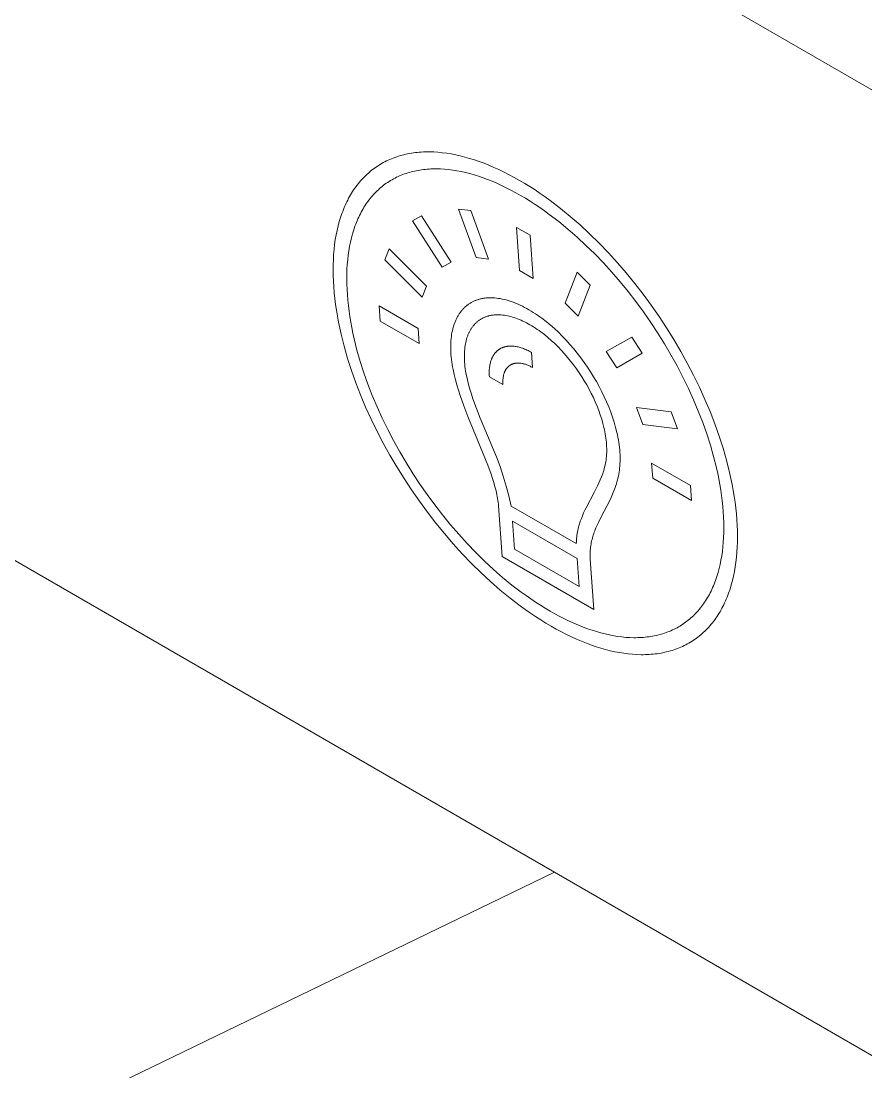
# Model space of a CAD drawing. Header units: inches. Extents: x -9 to 197, y 0 to 134.
# Drawn here: x 137.213 to 139.25, y 74.749 to 77.283 of the extents above; entities that cross this region are included whole.
import ezdxf

# ---------------------------------------------------------------- set-up
doc = ezdxf.new("R2010")
doc.units = ezdxf.units.IN
doc.layers.add('ZANO_R', color=7, linetype='Continuous', lineweight=0)

msp = doc.modelspace()

# ---------------------------------------------------------------- linework, layer by layer
at = {"layer": 'ZANO_R'}
for p, q in [((134.73189, 79.73347), (179.83713, 53.69195)), ((138.17295, 76.96667), (138.16816, 76.96623)), ((138.17778, 76.96701), (138.17295, 76.96667)), ((138.18266, 76.96727), (138.17778, 76.96701)), ((138.18758, 76.96744), (138.18266, 76.96727)), ((138.19255, 76.96752), (138.18758, 76.96744)), ((138.19755, 76.96751), (138.19255, 76.96752)), ((138.20769, 76.96723), (138.19755, 76.96751)), ((138.21799, 76.96658), (138.20769, 76.96723)), ((138.08598, 76.94164), (138.08216, 76.9395)), ((138.08986, 76.94369), (138.08598, 76.94164)), ((138.0938, 76.94566), (138.08986, 76.94369)), ((138.09778, 76.94755), (138.0938, 76.94566)), ((138.10181, 76.94936), (138.09778, 76.94755)), ((138.1059, 76.95108), (138.10181, 76.94936)), ((138.11003, 76.95272), (138.1059, 76.95108)), ((138.11422, 76.95427), (138.11003, 76.95272)), ((138.11845, 76.95574), (138.11422, 76.95427)), ((138.12273, 76.95712), (138.11845, 76.95574)), ((138.12707, 76.95842), (138.12273, 76.95712)), ((138.13144, 76.95963), (138.12707, 76.95842)), ((138.13587, 76.96076), (138.13144, 76.95963)), ((138.14035, 76.9618), (138.13587, 76.96076)), ((138.14487, 76.96276), (138.14035, 76.9618)), ((138.14943, 76.96363), (138.14487, 76.96276)), ((138.15405, 76.96441), (138.14943, 76.96363)), ((138.15871, 76.9651), (138.15405, 76.96441)), ((138.16341, 76.96571), (138.15871, 76.9651)), ((138.16816, 76.96623), (138.16341, 76.96571)), ((138.22844, 76.96558), (138.21799, 76.96658)), ((138.23905, 76.96421), (138.22844, 76.96558)), ((138.24981, 76.96248), (138.23905, 76.96421)), ((138.26072, 76.96038), (138.24981, 76.96248)), ((138.27178, 76.95791), (138.26072, 76.96038)), ((138.28297, 76.95507), (138.27178, 76.95791)), ((138.2943, 76.95186), (138.28297, 76.95507)), ((138.30577, 76.94827), (138.2943, 76.95186)), ((138.31736, 76.94431), (138.30577, 76.94827)), ((138.32908, 76.93997), (138.31736, 76.94431)), ((138.05015, 76.91657), (138.04687, 76.91362)), ((138.05348, 76.91944), (138.05015, 76.91657)), ((138.05688, 76.92223), (138.05348, 76.91944)), ((138.06032, 76.92494), (138.05688, 76.92223)), ((138.06383, 76.92757), (138.06032, 76.92494)), ((138.06738, 76.93012), (138.06383, 76.92757)), ((138.071, 76.93259), (138.06738, 76.93012)), ((138.07466, 76.93497), (138.071, 76.93259)), ((138.07838, 76.93728), (138.07466, 76.93497)), ((138.08216, 76.9395), (138.07838, 76.93728)), ((138.14101, 76.91561), (138.14501, 76.9169)), ((138.14501, 76.9169), (138.14904, 76.91811)), ((138.14904, 76.91811), (138.15313, 76.91924)), ((138.15313, 76.91924), (138.15726, 76.92029)), ((138.15726, 76.92029), (138.16143, 76.92127)), ((138.16143, 76.92127), (138.16564, 76.92216)), ((138.16564, 76.92216), (138.1699, 76.92297)), ((138.1699, 76.92297), (138.1742, 76.9237)), ((138.1742, 76.9237), (138.17855, 76.92435)), ((138.17855, 76.92435), (138.18293, 76.92491)), ((138.18293, 76.92491), (138.18736, 76.9254)), ((138.18736, 76.9254), (138.19183, 76.9258)), ((138.19183, 76.9258), (138.19634, 76.92613)), ((138.19634, 76.92613), (138.20089, 76.92637)), ((138.20089, 76.92637), (138.20548, 76.92652)), ((138.20548, 76.92652), (138.2101, 76.9266)), ((138.2101, 76.9266), (138.21477, 76.92659)), ((138.21477, 76.92659), (138.22422, 76.92633)), ((138.22422, 76.92633), (138.23382, 76.92572)), ((138.23382, 76.92572), (138.24357, 76.92479)), ((138.24357, 76.92479), (138.25347, 76.92351)), ((138.25347, 76.92351), (138.2635, 76.9219)), ((138.2635, 76.9219), (138.27367, 76.91994)), ((138.27367, 76.91994), (138.28398, 76.91764)), ((138.28398, 76.91764), (138.29442, 76.91499)), ((138.34093, 76.93524), (138.32908, 76.93997)), ((138.35289, 76.93013), (138.34093, 76.93524)), ((138.36497, 76.92464), (138.35289, 76.93013)), ((138.37717, 76.91876), (138.36497, 76.92464)), ((138.38947, 76.91249), (138.37717, 76.91876)), ((138.02556, 76.89072), (138.02275, 76.88714)), ((138.02842, 76.89423), (138.02556, 76.89072)), ((138.03135, 76.89766), (138.02842, 76.89423)), ((138.03434, 76.90101), (138.03135, 76.89766)), ((138.03738, 76.90428), (138.03434, 76.90101)), ((138.04049, 76.90747), (138.03738, 76.90428)), ((138.04365, 76.91058), (138.04049, 76.90747)), ((138.04687, 76.91362), (138.04365, 76.91058)), ((138.09008, 76.88935), (138.0934, 76.89172)), ((138.0934, 76.89172), (138.09676, 76.89402)), ((138.09676, 76.89402), (138.10018, 76.89625)), ((138.10018, 76.89625), (138.10365, 76.89839)), ((138.10365, 76.89839), (138.10717, 76.90047)), ((138.10717, 76.90047), (138.11074, 76.90246)), ((138.11074, 76.90246), (138.11436, 76.90438)), ((138.11436, 76.90438), (138.11802, 76.90621)), ((138.11802, 76.90621), (138.12174, 76.90798)), ((138.12174, 76.90798), (138.1255, 76.90966)), ((138.1255, 76.90966), (138.12931, 76.91127)), ((138.12931, 76.91127), (138.13316, 76.91279)), ((138.13316, 76.91279), (138.13706, 76.91424)), ((138.13706, 76.91424), (138.14101, 76.91561)), ((138.29442, 76.91499), (138.30499, 76.912)), ((138.30499, 76.912), (138.31568, 76.90865)), ((138.31568, 76.90865), (138.32649, 76.90496)), ((138.32649, 76.90496), (138.33742, 76.90091)), ((138.33742, 76.90091), (138.34846, 76.8965)), ((138.34846, 76.8965), (138.35962, 76.89174)), ((138.35962, 76.89174), (138.37089, 76.88662)), ((138.40188, 76.90583), (138.38947, 76.91249)), ((138.41439, 76.89878), (138.40188, 76.90583)), ((138.42692, 76.89138), (138.41439, 76.89878)), ((138.4394, 76.88367), (138.42692, 76.89138)), ((138.00964, 76.86804), (138.0072, 76.86399)), ((138.01214, 76.87202), (138.00964, 76.86804)), ((138.0147, 76.87591), (138.01214, 76.87202)), ((138.01732, 76.87973), (138.0147, 76.87591)), ((138.02, 76.88347), (138.01732, 76.87973)), ((138.02275, 76.88714), (138.02, 76.88347)), ((138.06258, 76.86457), (138.06542, 76.86762)), ((138.06542, 76.86762), (138.06832, 76.8706)), ((138.06832, 76.8706), (138.07127, 76.8735)), ((138.07127, 76.8735), (138.07427, 76.87633)), ((138.07427, 76.87633), (138.07733, 76.87908)), ((138.07733, 76.87908), (138.08044, 76.88176)), ((138.08044, 76.88176), (138.0836, 76.88436)), ((138.0836, 76.88436), (138.08681, 76.88689)), ((138.08681, 76.88689), (138.09008, 76.88935)), ((138.37089, 76.88662), (138.38225, 76.88114)), ((138.38225, 76.88114), (138.39373, 76.87529)), ((138.39373, 76.87529), (138.40529, 76.86908)), ((138.40529, 76.86908), (138.41696, 76.8625)), ((138.45183, 76.87566), (138.4394, 76.88367)), ((138.46419, 76.86736), (138.45183, 76.87566)), ((138.47649, 76.85878), (138.46419, 76.86736)), ((137.99599, 76.8426), (137.99394, 76.8381)), ((137.9981, 76.84703), (137.99599, 76.8426)), ((138.00028, 76.85139), (137.9981, 76.84703)), ((138.00253, 76.85566), (138.00028, 76.85139)), ((138.00483, 76.85987), (138.00253, 76.85566)), ((138.0072, 76.86399), (138.00483, 76.85987)), ((138.04188, 76.83754), (138.04427, 76.84117)), ((138.04427, 76.84117), (138.04671, 76.84473)), ((138.04671, 76.84473), (138.04922, 76.84822)), ((138.04922, 76.84822), (138.05178, 76.85164)), ((138.05178, 76.85164), (138.05439, 76.85498)), ((138.05439, 76.85498), (138.05707, 76.85825)), ((138.05707, 76.85825), (138.0598, 76.86145)), ((138.0598, 76.86145), (138.06258, 76.86457)), ((138.41696, 76.8625), (138.42865, 76.8556)), ((138.42865, 76.8556), (138.44028, 76.84841)), ((138.44028, 76.84841), (138.45187, 76.84094)), ((138.45187, 76.84094), (138.4634, 76.83321)), ((138.48872, 76.84991), (138.47649, 76.85878)), ((138.51296, 76.83138), (138.48872, 76.84991)), ((137.98642, 76.81933), (137.98307, 76.8095)), ((137.9882, 76.82413), (137.98642, 76.81933)), ((137.99005, 76.82886), (137.9882, 76.82413)), ((137.99196, 76.83352), (137.99005, 76.82886)), ((137.99394, 76.8381), (137.99196, 76.83352)), ((138.0288, 76.81424), (138.03083, 76.8183)), ((138.03083, 76.8183), (138.03292, 76.82229)), ((138.03292, 76.82229), (138.03507, 76.82621)), ((138.03507, 76.82621), (138.03728, 76.83006)), ((138.03728, 76.83006), (138.03955, 76.83383)), ((138.03955, 76.83383), (138.04188, 76.83754)), ((138.26755, 76.82942), (138.31033, 76.71264)), ((138.29687, 76.8258), (138.26755, 76.82942)), ((138.33967, 76.70901), (138.29687, 76.8258)), ((138.4634, 76.83321), (138.47487, 76.8252)), ((138.47487, 76.8252), (138.48627, 76.81694)), ((138.48627, 76.81694), (138.50888, 76.79966)), ((138.53687, 76.81181), (138.51296, 76.83138)), ((137.97999, 76.79938), (137.97719, 76.78897)), ((137.98307, 76.8095), (137.97999, 76.79938)), ((138.0179, 76.78841), (138.01956, 76.79289)), ((138.01956, 76.79289), (138.02129, 76.7973)), ((138.02129, 76.7973), (138.02307, 76.80164)), ((138.02307, 76.80164), (138.02492, 76.80591)), ((138.02492, 76.80591), (138.02683, 76.81011)), ((138.02683, 76.81011), (138.0288, 76.81424)), ((138.17803, 76.8137), (138.15666, 76.80143)), ((138.15666, 76.80143), (138.22832, 76.68957)), ((138.24969, 76.70183), (138.17803, 76.8137)), ((138.50888, 76.79966), (138.53117, 76.78141)), ((138.56043, 76.79126), (138.53687, 76.81181)), ((138.58359, 76.76977), (138.56043, 76.79126)), ((137.97244, 76.76728), (137.9705, 76.756)), ((137.97467, 76.77827), (137.97244, 76.76728)), ((137.97719, 76.78897), (137.97467, 76.77827)), ((138.00929, 76.7601), (138.01191, 76.76981)), ((138.01191, 76.76981), (138.01478, 76.77925)), ((138.01478, 76.77925), (138.0179, 76.78841)), ((138.44015, 76.76648), (138.40734, 76.78542)), ((138.40734, 76.78542), (138.41472, 76.68149)), ((138.44752, 76.66255), (138.44015, 76.76648)), ((138.53117, 76.78141), (138.55314, 76.76224)), ((138.60633, 76.7474), (138.58359, 76.76977)), ((137.96885, 76.74444), (137.96749, 76.7326)), ((137.9705, 76.756), (137.96885, 76.74444)), ((138.00305, 76.72935), (138.00487, 76.73987)), ((138.00487, 76.73987), (138.00695, 76.75012)), ((138.00695, 76.75012), (138.00929, 76.7601)), ((138.55314, 76.76224), (138.57474, 76.74221)), ((138.57474, 76.74221), (138.59594, 76.72135)), ((138.62861, 76.72421), (138.60633, 76.7474)), ((137.96644, 76.72048), (137.96569, 76.70808)), ((137.96749, 76.7326), (137.96644, 76.72048)), ((138.00026, 76.70753), (138.00152, 76.71857)), ((138.00152, 76.71857), (138.00305, 76.72935)), ((138.10036, 76.73355), (138.0902, 76.70726)), ((138.19001, 76.64365), (138.10036, 76.73355)), ((138.59594, 76.72135), (138.61672, 76.69972)), ((138.6504, 76.70023), (138.62861, 76.72421)), ((137.96525, 76.69541), (137.96512, 76.68246)), ((137.96569, 76.70808), (137.96525, 76.69541)), ((137.99858, 76.68467), (137.99927, 76.69623)), ((137.99927, 76.69623), (138.00026, 76.70753)), ((138.0902, 76.70726), (138.17984, 76.61737)), ((138.22832, 76.68957), (138.24969, 76.70183)), ((138.31033, 76.71264), (138.33967, 76.70901)), ((138.61672, 76.69972), (138.63703, 76.67736)), ((138.67167, 76.67553), (138.6504, 76.70023)), ((137.96512, 76.68246), (137.96531, 76.66924)), ((137.96531, 76.66924), (137.96581, 76.65575)), ((137.99804, 76.66078), (137.99816, 76.67285)), ((137.99816, 76.67285), (137.99858, 76.68467)), ((138.41472, 76.68149), (138.44752, 76.66255)), ((138.55342, 76.67768), (138.52432, 76.60263)), ((138.58471, 76.64632), (138.55342, 76.67768)), ((138.63703, 76.67736), (138.65686, 76.65433)), ((138.69237, 76.65016), (138.67167, 76.67553)), ((137.96581, 76.65575), (137.96663, 76.642)), ((137.96663, 76.642), (137.96777, 76.62806)), ((137.99821, 76.64845), (137.99804, 76.66078)), ((137.99868, 76.63588), (137.99821, 76.64845)), ((138.17984, 76.61737), (138.19001, 76.64365)), ((138.55563, 76.57124), (138.58471, 76.64632)), ((138.65686, 76.65433), (138.67617, 76.63067)), ((138.71249, 76.62417), (138.69237, 76.65016)), ((137.96777, 76.62806), (137.96922, 76.61403)), ((137.96922, 76.61403), (137.97098, 76.5999)), ((137.99945, 76.62305), (137.99868, 76.63588)), ((138.00052, 76.61005), (137.99945, 76.62305)), ((138.31658, 76.61201), (138.31476, 76.61146)), ((138.31841, 76.61251), (138.31658, 76.61201)), ((138.32027, 76.61299), (138.31841, 76.61251)), ((138.32215, 76.61343), (138.32027, 76.61299)), ((138.32405, 76.61383), (138.32215, 76.61343)), ((138.32596, 76.61419), (138.32405, 76.61383)), ((138.3279, 76.61452), (138.32596, 76.61419)), ((138.32985, 76.61481), (138.3279, 76.61452)), ((138.33183, 76.61507), (138.32985, 76.61481)), ((138.33382, 76.61529), (138.33183, 76.61507)), ((138.33583, 76.61547), (138.33382, 76.61529)), ((138.33786, 76.61561), (138.33583, 76.61547)), ((138.33991, 76.61572), (138.33786, 76.61561)), ((138.34197, 76.61579), (138.33991, 76.61572)), ((138.34406, 76.61583), (138.34197, 76.61579)), ((138.34616, 76.61582), (138.34406, 76.61583)), ((138.35041, 76.6157), (138.34616, 76.61582)), ((138.35473, 76.61543), (138.35041, 76.6157)), ((138.35912, 76.61501), (138.35473, 76.61543)), ((138.36357, 76.61444), (138.35912, 76.61501)), ((138.36809, 76.61371), (138.36357, 76.61444)), ((138.37267, 76.61283), (138.36809, 76.61371)), ((138.37731, 76.61179), (138.37267, 76.61283)), ((138.67617, 76.63067), (138.69493, 76.60643)), ((138.73199, 76.5976), (138.71249, 76.62417)), ((137.97098, 76.5999), (137.97304, 76.58569)), ((138.00187, 76.59697), (138.00052, 76.61005)), ((138.00351, 76.58379), (138.00187, 76.59697)), ((138.16984, 76.5419), (138.07607, 76.59603)), ((138.07607, 76.59603), (138.07864, 76.55976)), ((138.27766, 76.58791), (138.27641, 76.5865)), ((138.27894, 76.58928), (138.27766, 76.58791)), ((138.28024, 76.59062), (138.27894, 76.58928)), ((138.28157, 76.59193), (138.28024, 76.59062)), ((138.28292, 76.5932), (138.28157, 76.59193)), ((138.2843, 76.59444), (138.28292, 76.5932)), ((138.2857, 76.59565), (138.2843, 76.59444)), ((138.28712, 76.59682), (138.2857, 76.59565)), ((138.28857, 76.59796), (138.28712, 76.59682)), ((138.29004, 76.59906), (138.28857, 76.59796)), ((138.29153, 76.60013), (138.29004, 76.59906)), ((138.29305, 76.60116), (138.29153, 76.60013)), ((138.29459, 76.60217), (138.29305, 76.60116)), ((138.29615, 76.60313), (138.29459, 76.60217)), ((138.29773, 76.60406), (138.29615, 76.60313)), ((138.29934, 76.60496), (138.29773, 76.60406)), ((138.30096, 76.60582), (138.29934, 76.60496)), ((138.30261, 76.60665), (138.30096, 76.60582)), ((138.30429, 76.60744), (138.30261, 76.60665)), ((138.30598, 76.6082), (138.30429, 76.60744)), ((138.30769, 76.60892), (138.30598, 76.6082)), ((138.30943, 76.60961), (138.30769, 76.60892)), ((138.31118, 76.61026), (138.30943, 76.60961)), ((138.31296, 76.61088), (138.31118, 76.61026)), ((138.31476, 76.61146), (138.31296, 76.61088)), ((138.38201, 76.6106), (138.37731, 76.61179)), ((138.38676, 76.60925), (138.38201, 76.6106)), ((138.39157, 76.60775), (138.38676, 76.60925)), ((138.39644, 76.60608), (138.39157, 76.60775)), ((138.40136, 76.60426), (138.39644, 76.60608)), ((138.40633, 76.60228), (138.40136, 76.60426)), ((138.41135, 76.60013), (138.40633, 76.60228)), ((138.41642, 76.59783), (138.41135, 76.60013)), ((138.42154, 76.59536), (138.41642, 76.59783)), ((138.4267, 76.59273), (138.42154, 76.59536)), ((138.43191, 76.58994), (138.4267, 76.59273)), ((138.43716, 76.58697), (138.43191, 76.58994)), ((138.44242, 76.58385), (138.43716, 76.58697)), ((138.52432, 76.60263), (138.55563, 76.57124)), ((138.69493, 76.60643), (138.71311, 76.58166)), ((138.75082, 76.57052), (138.73199, 76.5976)), ((137.97304, 76.58569), (137.97539, 76.5714)), ((137.97539, 76.5714), (137.97804, 76.55704)), ((138.00542, 76.57054), (138.00351, 76.58379)), ((138.00762, 76.55722), (138.00542, 76.57054)), ((138.26071, 76.56151), (138.25988, 76.55959)), ((138.26157, 76.5634), (138.26071, 76.56151)), ((138.26246, 76.56526), (138.26157, 76.5634)), ((138.26337, 76.56708), (138.26246, 76.56526)), ((138.26431, 76.56888), (138.26337, 76.56708)), ((138.26528, 76.57064), (138.26431, 76.56888)), ((138.26628, 76.57238), (138.26528, 76.57064)), ((138.2673, 76.57407), (138.26628, 76.57238)), ((138.26835, 76.57574), (138.2673, 76.57407)), ((138.26942, 76.57738), (138.26835, 76.57574)), ((138.27052, 76.57898), (138.26942, 76.57738)), ((138.27165, 76.58055), (138.27052, 76.57898)), ((138.2728, 76.58209), (138.27165, 76.58055)), ((138.27398, 76.58359), (138.2728, 76.58209)), ((138.27518, 76.58506), (138.27398, 76.58359)), ((138.27641, 76.5865), (138.27518, 76.58506)), ((138.31629, 76.56083), (138.31754, 76.56172)), ((138.31754, 76.56172), (138.31881, 76.56259)), ((138.31881, 76.56259), (138.3201, 76.56343)), ((138.3201, 76.56343), (138.32141, 76.56424)), ((138.32141, 76.56424), (138.32274, 76.56502)), ((138.32274, 76.56502), (138.32409, 76.56578)), ((138.32409, 76.56578), (138.32546, 76.5665)), ((138.32546, 76.5665), (138.32684, 76.5672)), ((138.32684, 76.5672), (138.32824, 76.56786)), ((138.32824, 76.56786), (138.32966, 76.5685)), ((138.32966, 76.5685), (138.3311, 76.5691)), ((138.3311, 76.5691), (138.33256, 76.56968)), ((138.33256, 76.56968), (138.33403, 76.57023)), ((138.33403, 76.57023), (138.33552, 76.57074)), ((138.33552, 76.57074), (138.33703, 76.57123)), ((138.33703, 76.57123), (138.33856, 76.57169)), ((138.33856, 76.57169), (138.3401, 76.57211)), ((138.3401, 76.57211), (138.34166, 76.57251)), ((138.34166, 76.57251), (138.34323, 76.57288)), ((138.34323, 76.57288), (138.34483, 76.57321)), ((138.34483, 76.57321), (138.34643, 76.57352)), ((138.34643, 76.57352), (138.34806, 76.5738)), ((138.34806, 76.5738), (138.3497, 76.57404)), ((138.3497, 76.57404), (138.35136, 76.57425)), ((138.35136, 76.57425), (138.35303, 76.57444)), ((138.35303, 76.57444), (138.35472, 76.57459)), ((138.35472, 76.57459), (138.35642, 76.57471)), ((138.35642, 76.57471), (138.35814, 76.5748)), ((138.35814, 76.5748), (138.35987, 76.57486)), ((138.35987, 76.57486), (138.36162, 76.57489)), ((138.36162, 76.57489), (138.36338, 76.57489)), ((138.36338, 76.57489), (138.36695, 76.57479)), ((138.36695, 76.57479), (138.37058, 76.57456)), ((138.37058, 76.57456), (138.37426, 76.57421)), ((138.37426, 76.57421), (138.37799, 76.57372)), ((138.37799, 76.57372), (138.38178, 76.57311)), ((138.38178, 76.57311), (138.38563, 76.57237)), ((138.38563, 76.57237), (138.38952, 76.5715)), ((138.38952, 76.5715), (138.39346, 76.57051)), ((138.39346, 76.57051), (138.39745, 76.56937)), ((138.39745, 76.56937), (138.40149, 76.56811)), ((138.40149, 76.56811), (138.40557, 76.56671)), ((138.40557, 76.56671), (138.4097, 76.56519)), ((138.4097, 76.56519), (138.41387, 76.56352)), ((138.41387, 76.56352), (138.41808, 76.56172)), ((138.41808, 76.56172), (138.42234, 76.55979)), ((138.44766, 76.58059), (138.44242, 76.58385)), ((138.45288, 76.57721), (138.44766, 76.58059)), ((138.45807, 76.57371), (138.45288, 76.57721)), ((138.46323, 76.57009), (138.45807, 76.57371)), ((138.46836, 76.56635), (138.46323, 76.57009)), ((138.47853, 76.55854), (138.46836, 76.56635)), ((138.71311, 76.58166), (138.73067, 76.55641)), ((138.76897, 76.54297), (138.75082, 76.57052)), ((137.97804, 76.55704), (137.98097, 76.54262)), ((137.98097, 76.54262), (137.98419, 76.52814)), ((138.01009, 76.54383), (138.00762, 76.55722)), ((138.01282, 76.53038), (138.01009, 76.54383)), ((138.07864, 76.55976), (138.17241, 76.50562)), ((138.17241, 76.50562), (138.16984, 76.5419)), ((138.25262, 76.5364), (138.25169, 76.53178)), ((138.25368, 76.54089), (138.25262, 76.5364)), ((138.25486, 76.54526), (138.25368, 76.54089)), ((138.25615, 76.54951), (138.25486, 76.54526)), ((138.25756, 76.55363), (138.25615, 76.54951)), ((138.2583, 76.55565), (138.25756, 76.55363)), ((138.25908, 76.55763), (138.2583, 76.55565)), ((138.25988, 76.55959), (138.25908, 76.55763)), ((138.2947, 76.53551), (138.29551, 76.53699)), ((138.29551, 76.53699), (138.29635, 76.53844)), ((138.29635, 76.53844), (138.2972, 76.53987)), ((138.2972, 76.53987), (138.29808, 76.54126)), ((138.29808, 76.54126), (138.29898, 76.54264)), ((138.29898, 76.54264), (138.29991, 76.54398)), ((138.29991, 76.54398), (138.30085, 76.5453)), ((138.30085, 76.5453), (138.30182, 76.54659)), ((138.30182, 76.54659), (138.30281, 76.54785)), ((138.30281, 76.54785), (138.30382, 76.54909)), ((138.30382, 76.54909), (138.30485, 76.55029)), ((138.30485, 76.55029), (138.3059, 76.55147)), ((138.3059, 76.55147), (138.30697, 76.55262)), ((138.30697, 76.55262), (138.30807, 76.55375)), ((138.30807, 76.55375), (138.30918, 76.55484)), ((138.30918, 76.55484), (138.31032, 76.55591)), ((138.31032, 76.55591), (138.31147, 76.55695)), ((138.31147, 76.55695), (138.31264, 76.55796)), ((138.31264, 76.55796), (138.31384, 76.55895)), ((138.31384, 76.55895), (138.31505, 76.5599)), ((138.31505, 76.5599), (138.31629, 76.56083)), ((138.42234, 76.55979), (138.42663, 76.55772)), ((138.42663, 76.55772), (138.43096, 76.55551)), ((138.43096, 76.55551), (138.43533, 76.55317)), ((138.43533, 76.55317), (138.43974, 76.55068)), ((138.43974, 76.55068), (138.44415, 76.54807)), ((138.44415, 76.54807), (138.44855, 76.54536)), ((138.44855, 76.54536), (138.45292, 76.54254)), ((138.45292, 76.54254), (138.45727, 76.53962)), ((138.45727, 76.53962), (138.46161, 76.5366)), ((138.46161, 76.5366), (138.46591, 76.53348)), ((138.48856, 76.55029), (138.47853, 76.55854)), ((138.49844, 76.54163), (138.48856, 76.55029)), ((138.50815, 76.53259), (138.49844, 76.54163)), ((138.73067, 76.55641), (138.74759, 76.53072)), ((138.78639, 76.515), (138.76897, 76.54297)), ((137.98419, 76.52814), (137.99147, 76.49903)), ((138.01583, 76.51688), (138.01282, 76.53038)), ((138.02261, 76.48974), (138.01583, 76.51688)), ((138.24917, 76.51215), (138.24886, 76.50694)), ((138.24961, 76.51723), (138.24917, 76.51215)), ((138.25018, 76.5222), (138.24961, 76.51723)), ((138.25087, 76.52705), (138.25018, 76.5222)), ((138.25169, 76.53178), (138.25087, 76.52705)), ((138.28489, 76.50825), (138.28577, 76.51202)), ((138.28577, 76.51202), (138.28676, 76.51569)), ((138.28676, 76.51569), (138.28784, 76.51925)), ((138.28784, 76.51925), (138.28903, 76.52271)), ((138.28903, 76.52271), (138.28965, 76.52441)), ((138.28965, 76.52441), (138.2903, 76.52607)), ((138.2903, 76.52607), (138.29098, 76.52771)), ((138.29098, 76.52771), (138.29168, 76.52932)), ((138.29168, 76.52932), (138.2924, 76.53091)), ((138.2924, 76.53091), (138.29314, 76.53247)), ((138.29314, 76.53247), (138.29391, 76.534)), ((138.29391, 76.534), (138.2947, 76.53551)), ((138.46591, 76.53348), (138.47445, 76.52695)), ((138.47445, 76.52695), (138.48287, 76.52006)), ((138.48287, 76.52006), (138.49116, 76.51282)), ((138.49116, 76.51282), (138.49932, 76.50525)), ((138.51769, 76.52317), (138.50815, 76.53259)), ((138.52703, 76.51341), (138.51769, 76.52317)), ((138.53616, 76.50332), (138.52703, 76.51341)), ((138.68488, 76.52107), (138.62378, 76.48603)), ((138.70989, 76.48203), (138.68488, 76.52107)), ((138.74759, 76.53072), (138.76384, 76.50464)), ((138.80306, 76.48667), (138.78639, 76.515)), ((137.99147, 76.49903), (137.99984, 76.46976)), ((138.03041, 76.46245), (138.02261, 76.48974)), ((138.24867, 76.50162), (138.24862, 76.49619)), ((138.24862, 76.49619), (138.2487, 76.49064)), ((138.24886, 76.50694), (138.24867, 76.50162)), ((138.2487, 76.49064), (138.24891, 76.48498)), ((138.28173, 76.48354), (138.28199, 76.48791)), ((138.28199, 76.48791), (138.28236, 76.49217)), ((138.28236, 76.49217), (138.28284, 76.49634)), ((138.28284, 76.49634), (138.28342, 76.50041)), ((138.28342, 76.50041), (138.2841, 76.50438)), ((138.2841, 76.50438), (138.28489, 76.50825)), ((138.35854, 76.48574), (138.35784, 76.48501)), ((138.35926, 76.48644), (138.35854, 76.48574)), ((138.35999, 76.48713), (138.35926, 76.48644)), ((138.36074, 76.4878), (138.35999, 76.48713)), ((138.3615, 76.48846), (138.36074, 76.4878)), ((138.36227, 76.48909), (138.3615, 76.48846)), ((138.36305, 76.48971), (138.36227, 76.48909)), ((138.36385, 76.49031), (138.36305, 76.48971)), ((138.36465, 76.49088), (138.36385, 76.49031)), ((138.36548, 76.49144), (138.36465, 76.49088)), ((138.36631, 76.49199), (138.36548, 76.49144)), ((138.36715, 76.49251), (138.36631, 76.49199)), ((138.36801, 76.49302), (138.36715, 76.49251)), ((138.36888, 76.4935), (138.36801, 76.49302)), ((138.36976, 76.49397), (138.36888, 76.4935)), ((138.37065, 76.49442), (138.36976, 76.49397)), ((138.37156, 76.49485), (138.37065, 76.49442)), ((138.37248, 76.49526), (138.37156, 76.49485)), ((138.3734, 76.49565), (138.37248, 76.49526)), ((138.37434, 76.49602), (138.3734, 76.49565)), ((138.37529, 76.49637), (138.37434, 76.49602)), ((138.37626, 76.49671), (138.37529, 76.49637)), ((138.37723, 76.49702), (138.37626, 76.49671)), ((138.37821, 76.49732), (138.37723, 76.49702)), ((138.37921, 76.49759), (138.37821, 76.49732)), ((138.38021, 76.49785), (138.37921, 76.49759)), ((138.38123, 76.49809), (138.38021, 76.49785)), ((138.38226, 76.4983), (138.38123, 76.49809)), ((138.38329, 76.4985), (138.38226, 76.4983)), ((138.38434, 76.49868), (138.38329, 76.4985)), ((138.3854, 76.49884), (138.38434, 76.49868)), ((138.38647, 76.49898), (138.3854, 76.49884)), ((138.38755, 76.49909), (138.38647, 76.49898)), ((138.38864, 76.49919), (138.38755, 76.49909)), ((138.38973, 76.49927), (138.38864, 76.49919)), ((138.39084, 76.49933), (138.38973, 76.49927)), ((138.39196, 76.49937), (138.39084, 76.49933)), ((138.39309, 76.49939), (138.39196, 76.49937)), ((138.39422, 76.49939), (138.39309, 76.49939)), ((138.39653, 76.49932), (138.39422, 76.49939)), ((138.39887, 76.49918), (138.39653, 76.49932)), ((138.40124, 76.49895), (138.39887, 76.49918)), ((138.40365, 76.49864), (138.40124, 76.49895)), ((138.4061, 76.49824), (138.40365, 76.49864)), ((138.40857, 76.49777), (138.4061, 76.49824)), ((138.41109, 76.49721), (138.40857, 76.49777)), ((138.41363, 76.49656), (138.41109, 76.49721)), ((138.4162, 76.49583), (138.41363, 76.49656)), ((138.41881, 76.49502), (138.4162, 76.49583)), ((138.42144, 76.49412), (138.41881, 76.49502)), ((138.4241, 76.49313), (138.42144, 76.49412)), ((138.42679, 76.49206), (138.4241, 76.49313)), ((138.42951, 76.4909), (138.42679, 76.49206)), ((138.43226, 76.48965), (138.42951, 76.4909)), ((138.43503, 76.48832), (138.43226, 76.48965)), ((138.43782, 76.48689), (138.43503, 76.48832)), ((138.44064, 76.48538), (138.43782, 76.48689)), ((138.44348, 76.48378), (138.44064, 76.48538)), ((138.49932, 76.50525), (138.50733, 76.49738)), ((138.50733, 76.49738), (138.51517, 76.48921)), ((138.51517, 76.48921), (138.52285, 76.48077)), ((138.54507, 76.49294), (138.53616, 76.50332)), ((138.55374, 76.48227), (138.54507, 76.49294)), ((138.62378, 76.48603), (138.6488, 76.44699)), ((138.76384, 76.50464), (138.77938, 76.47823)), ((138.81894, 76.45803), (138.80306, 76.48667)), ((137.99984, 76.46976), (138.00926, 76.4404)), ((138.0392, 76.43506), (138.03041, 76.46245)), ((138.24891, 76.48498), (138.24925, 76.47921)), ((138.24925, 76.47921), (138.24974, 76.47328)), ((138.24974, 76.47328), (138.25037, 76.46731)), ((138.25037, 76.46731), (138.25114, 76.4613)), ((138.25114, 76.4613), (138.25204, 76.45526)), ((138.28152, 76.47452), (138.28157, 76.47908)), ((138.28159, 76.46986), (138.28152, 76.47452)), ((138.28157, 76.47908), (138.28173, 76.48354)), ((138.28177, 76.46511), (138.28159, 76.46986)), ((138.28206, 76.46027), (138.28177, 76.46511)), ((138.28248, 76.45514), (138.28206, 76.46027)), ((138.3448, 76.46117), (138.34417, 76.45881)), ((138.3455, 76.46347), (138.3448, 76.46117)), ((138.34626, 76.46571), (138.3455, 76.46347)), ((138.34667, 76.4668), (138.34626, 76.46571)), ((138.34709, 76.46787), (138.34667, 76.4668)), ((138.34752, 76.46893), (138.34709, 76.46787)), ((138.34797, 76.46997), (138.34752, 76.46893)), ((138.34844, 76.47099), (138.34797, 76.46997)), ((138.34892, 76.472), (138.34844, 76.47099)), ((138.34941, 76.47299), (138.34892, 76.472)), ((138.34992, 76.47396), (138.34941, 76.47299)), ((138.35044, 76.47492), (138.34992, 76.47396)), ((138.35098, 76.47586), (138.35044, 76.47492)), ((138.35154, 76.47678), (138.35098, 76.47586)), ((138.3521, 76.47768), (138.35154, 76.47678)), ((138.35269, 76.47856), (138.3521, 76.47768)), ((138.35328, 76.47943), (138.35269, 76.47856)), ((138.35389, 76.48028), (138.35328, 76.47943)), ((138.35452, 76.48111), (138.35389, 76.48028)), ((138.35515, 76.48193), (138.35452, 76.48111)), ((138.3558, 76.48273), (138.35515, 76.48193)), ((138.35647, 76.48351), (138.3558, 76.48273)), ((138.35715, 76.48427), (138.35647, 76.48351)), ((138.35784, 76.48501), (138.35715, 76.48427)), ((138.44606, 76.44748), (138.44348, 76.48378)), ((138.52285, 76.48077), (138.53034, 76.47207)), ((138.53034, 76.47207), (138.53763, 76.46313)), ((138.53763, 76.46313), (138.54471, 76.45398)), ((138.56217, 76.47134), (138.55374, 76.48227)), ((138.57033, 76.46017), (138.56217, 76.47134)), ((138.57821, 76.44879), (138.57033, 76.46017)), ((138.6488, 76.44699), (138.70989, 76.48203)), ((138.77938, 76.47823), (138.79419, 76.45152)), ((138.00926, 76.4404), (138.0197, 76.41098)), ((138.04893, 76.40763), (138.0392, 76.43506)), ((138.25204, 76.45526), (138.25306, 76.44918)), ((138.25306, 76.44918), (138.25421, 76.44307)), ((138.25421, 76.44307), (138.25685, 76.43076)), ((138.28305, 76.44995), (138.28248, 76.45514)), ((138.28374, 76.4447), (138.28305, 76.44995)), ((138.28455, 76.43939), (138.28374, 76.4447)), ((138.28548, 76.43403), (138.28455, 76.43939)), ((138.34145, 76.43755), (138.34142, 76.4346)), ((138.34142, 76.4346), (138.34147, 76.4316)), ((138.34155, 76.44043), (138.34145, 76.43755)), ((138.34172, 76.44324), (138.34155, 76.44043)), ((138.34196, 76.446), (138.34172, 76.44324)), ((138.34227, 76.44869), (138.34196, 76.446)), ((138.34265, 76.45131), (138.34227, 76.44869)), ((138.34309, 76.45388), (138.34265, 76.45131)), ((138.34359, 76.45637), (138.34309, 76.45388)), ((138.34417, 76.45881), (138.34359, 76.45637)), ((138.3772, 76.43322), (138.37773, 76.43479)), ((138.37773, 76.43479), (138.37802, 76.43556)), ((138.37802, 76.43556), (138.37831, 76.43631)), ((138.37831, 76.43631), (138.37862, 76.43706)), ((138.37862, 76.43706), (138.37893, 76.43779)), ((138.37893, 76.43779), (138.37926, 76.43851)), ((138.37926, 76.43851), (138.3796, 76.43921)), ((138.3796, 76.43921), (138.37994, 76.43991)), ((138.37994, 76.43991), (138.3803, 76.44059)), ((138.3803, 76.44059), (138.38067, 76.44126)), ((138.38067, 76.44126), (138.38105, 76.44192)), ((138.38105, 76.44192), (138.38144, 76.44257)), ((138.38144, 76.44257), (138.38184, 76.4432)), ((138.38184, 76.4432), (138.38225, 76.44383)), ((138.38225, 76.44383), (138.38266, 76.44444)), ((138.38266, 76.44444), (138.38309, 76.44503)), ((138.38309, 76.44503), (138.38353, 76.44562)), ((138.38353, 76.44562), (138.38398, 76.44619)), ((138.38398, 76.44619), (138.38444, 76.44675)), ((138.38444, 76.44675), (138.38491, 76.4473)), ((138.38491, 76.4473), (138.38538, 76.44783)), ((138.38538, 76.44783), (138.38587, 76.44836)), ((138.38587, 76.44836), (138.38636, 76.44887)), ((138.38636, 76.44887), (138.38687, 76.44936)), ((138.38687, 76.44936), (138.38738, 76.44985)), ((138.38738, 76.44985), (138.38791, 76.45032)), ((138.38791, 76.45032), (138.38844, 76.45078)), ((138.38844, 76.45078), (138.38898, 76.45122)), ((138.38898, 76.45122), (138.38953, 76.45166)), ((138.38953, 76.45166), (138.39009, 76.45208)), ((138.39009, 76.45208), (138.39066, 76.45248)), ((138.39066, 76.45248), (138.39123, 76.45288)), ((138.39123, 76.45288), (138.39182, 76.45326)), ((138.39182, 76.45326), (138.39241, 76.45362)), ((138.39241, 76.45362), (138.39302, 76.45398)), ((138.39302, 76.45398), (138.39363, 76.45432)), ((138.39363, 76.45432), (138.39425, 76.45465)), ((138.39425, 76.45465), (138.39487, 76.45496)), ((138.39487, 76.45496), (138.39551, 76.45527)), ((138.39551, 76.45527), (138.39615, 76.45555)), ((138.39615, 76.45555), (138.39681, 76.45583)), ((138.39681, 76.45583), (138.39747, 76.45609)), ((138.39747, 76.45609), (138.39814, 76.45634)), ((138.39814, 76.45634), (138.39881, 76.45657)), ((138.39881, 76.45657), (138.3995, 76.45679)), ((138.3995, 76.45679), (138.40019, 76.457)), ((138.40019, 76.457), (138.40089, 76.4572)), ((138.40089, 76.4572), (138.40159, 76.45738)), ((138.40159, 76.45738), (138.40231, 76.45754)), ((138.40231, 76.45754), (138.40303, 76.45769)), ((138.40303, 76.45769), (138.40376, 76.45783)), ((138.40376, 76.45783), (138.40449, 76.45796)), ((138.40449, 76.45796), (138.40524, 76.45807)), ((138.40524, 76.45807), (138.40599, 76.45817)), ((138.40599, 76.45817), (138.40675, 76.45825)), ((138.40675, 76.45825), (138.40751, 76.45832)), ((138.40751, 76.45832), (138.40828, 76.45837)), ((138.40828, 76.45837), (138.40906, 76.45842)), ((138.40906, 76.45842), (138.40985, 76.45844)), ((138.40985, 76.45844), (138.41064, 76.45846)), ((138.41064, 76.45846), (138.41144, 76.45845)), ((138.41144, 76.45845), (138.41306, 76.45841)), ((138.41306, 76.45841), (138.4147, 76.45831)), ((138.4147, 76.45831), (138.41637, 76.45815)), ((138.41637, 76.45815), (138.41807, 76.45793)), ((138.41807, 76.45793), (138.41978, 76.45765)), ((138.41978, 76.45765), (138.42153, 76.45732)), ((138.42153, 76.45732), (138.42329, 76.45692)), ((138.42329, 76.45692), (138.42508, 76.45647)), ((138.42508, 76.45647), (138.42689, 76.45596)), ((138.42689, 76.45596), (138.42872, 76.45538)), ((138.42872, 76.45538), (138.43057, 76.45475)), ((138.43057, 76.45475), (138.43244, 76.45406)), ((138.43244, 76.45406), (138.43433, 76.4533)), ((138.43433, 76.4533), (138.43624, 76.45249)), ((138.43624, 76.45249), (138.43817, 76.45161)), ((138.43817, 76.45161), (138.44011, 76.45067)), ((138.44011, 76.45067), (138.44208, 76.44967)), ((138.44208, 76.44967), (138.44406, 76.44861)), ((138.44406, 76.44861), (138.44606, 76.44748)), ((138.54471, 76.45398), (138.55158, 76.44463)), ((138.55158, 76.44463), (138.55821, 76.43509)), ((138.55821, 76.43509), (138.5646, 76.42539)), ((138.58581, 76.43721), (138.57821, 76.44879)), ((138.5931, 76.42547), (138.58581, 76.43721)), ((138.79419, 76.45152), (138.80822, 76.42457)), ((138.83399, 76.42914), (138.81894, 76.45803)), ((138.0197, 76.41098), (138.03113, 76.38156)), ((138.25685, 76.43076), (138.25991, 76.41834)), ((138.25991, 76.41834), (138.26337, 76.40583)), ((138.28653, 76.42862), (138.28548, 76.43403)), ((138.28894, 76.41766), (138.28653, 76.42862)), ((138.29176, 76.40653), (138.28894, 76.41766)), ((138.34147, 76.4316), (138.34158, 76.42854)), ((138.34158, 76.42854), (138.34177, 76.42541)), ((138.34177, 76.42541), (138.37457, 76.40647)), ((138.37433, 76.41293), (138.37435, 76.415)), ((138.37436, 76.41082), (138.37433, 76.41293)), ((138.37435, 76.415), (138.37442, 76.41702)), ((138.37444, 76.40867), (138.37436, 76.41082)), ((138.37442, 76.41702), (138.37454, 76.419)), ((138.37454, 76.419), (138.37471, 76.42094)), ((138.37471, 76.42094), (138.37493, 76.42283)), ((138.37493, 76.42283), (138.37519, 76.42468)), ((138.37519, 76.42468), (138.3755, 76.42648)), ((138.3755, 76.42648), (138.37586, 76.42823)), ((138.37586, 76.42823), (138.37626, 76.42994)), ((138.37626, 76.42994), (138.3767, 76.4316)), ((138.3767, 76.4316), (138.3772, 76.43322)), ((138.5646, 76.42539), (138.57074, 76.41554)), ((138.57074, 76.41554), (138.57661, 76.40556)), ((138.60007, 76.41357), (138.5931, 76.42547)), ((138.6067, 76.40154), (138.60007, 76.41357)), ((138.80822, 76.42457), (138.82146, 76.39743)), ((138.84819, 76.40003), (138.83399, 76.42914)), ((138.05959, 76.3802), (138.04893, 76.40763)), ((138.26337, 76.40583), (138.26718, 76.39323)), ((138.26718, 76.39323), (138.27131, 76.38057)), ((138.29496, 76.39524), (138.29176, 76.40653)), ((138.29848, 76.38381), (138.29496, 76.39524)), ((138.37457, 76.40647), (138.37444, 76.40867)), ((138.57661, 76.40556), (138.5822, 76.39548)), ((138.5822, 76.39548), (138.5875, 76.3853)), ((138.5875, 76.3853), (138.5925, 76.37505)), ((138.613, 76.38941), (138.6067, 76.40154)), ((138.61893, 76.37719), (138.613, 76.38941)), ((138.82146, 76.39743), (138.83387, 76.37015)), ((138.8615, 76.37077), (138.84819, 76.40003)), ((138.03113, 76.38156), (138.04352, 76.35219)), ((138.07114, 76.35282), (138.05959, 76.3802)), ((138.27131, 76.38057), (138.28037, 76.35509)), ((138.3023, 76.37226), (138.29848, 76.38381)), ((138.3107, 76.34889), (138.3023, 76.37226)), ((138.5925, 76.37505), (138.59719, 76.36475)), ((138.59719, 76.36475), (138.60155, 76.35441)), ((138.62448, 76.36491), (138.61893, 76.37719)), ((138.62965, 76.35258), (138.62448, 76.36491)), ((138.83387, 76.37015), (138.84542, 76.34276)), ((138.87388, 76.3414), (138.8615, 76.37077)), ((138.04352, 76.35219), (138.05683, 76.32293)), ((138.08355, 76.32553), (138.07114, 76.35282)), ((138.28037, 76.35509), (138.29024, 76.3295)), ((138.31986, 76.32526), (138.3107, 76.34889)), ((138.60155, 76.35441), (138.60558, 76.34405)), ((138.60558, 76.34405), (138.60925, 76.33369)), ((138.60925, 76.33369), (138.61257, 76.32335)), ((138.63442, 76.34024), (138.62965, 76.35258)), ((138.63877, 76.3279), (138.63442, 76.34024)), ((138.69656, 76.35131), (138.71149, 76.31053)), ((138.78037, 76.34095), (138.69656, 76.35131)), ((138.7953, 76.30018), (138.78037, 76.34095)), ((138.84542, 76.34276), (138.85608, 76.31533)), ((138.88531, 76.31198), (138.87388, 76.3414)), ((138.05683, 76.32293), (138.07102, 76.29382)), ((138.09679, 76.29839), (138.08355, 76.32553)), ((138.29024, 76.3295), (138.33816, 76.21188)), ((138.33935, 76.27787), (138.31986, 76.32526)), ((138.61257, 76.32335), (138.61552, 76.31304)), ((138.61552, 76.31304), (138.61808, 76.30279)), ((138.64269, 76.31558), (138.63877, 76.3279)), ((138.64617, 76.30331), (138.64269, 76.31558)), ((138.71149, 76.31053), (138.7953, 76.30018)), ((138.85608, 76.31533), (138.86582, 76.2879)), ((138.89576, 76.28256), (138.88531, 76.31198)), ((138.07102, 76.29382), (138.08608, 76.26492)), ((138.11083, 76.27144), (138.09679, 76.29839)), ((138.61808, 76.30279), (138.61921, 76.29769)), ((138.61921, 76.29769), (138.62025, 76.29261)), ((138.62025, 76.29261), (138.62118, 76.28756)), ((138.62118, 76.28756), (138.62201, 76.28252)), ((138.64919, 76.2911), (138.64617, 76.30331)), ((138.65052, 76.28503), (138.64919, 76.2911)), ((138.65174, 76.27899), (138.65052, 76.28503)), ((138.86582, 76.2879), (138.8746, 76.26051)), ((138.08608, 76.26492), (138.10195, 76.23629)), ((138.12563, 76.24474), (138.11083, 76.27144)), ((138.34949, 76.25525), (138.33935, 76.27787)), ((138.62201, 76.28252), (138.62273, 76.27752)), ((138.62273, 76.27752), (138.62335, 76.27255)), ((138.62335, 76.27255), (138.62386, 76.2676)), ((138.62386, 76.2676), (138.62426, 76.2627)), ((138.62426, 76.2627), (138.62456, 76.25765)), ((138.62456, 76.25765), (138.62471, 76.2527)), ((138.65283, 76.27297), (138.65174, 76.27899)), ((138.6538, 76.26698), (138.65283, 76.27297)), ((138.65465, 76.26103), (138.6538, 76.26698)), ((138.65537, 76.25511), (138.65465, 76.26103)), ((138.8746, 76.26051), (138.8824, 76.23322)), ((138.90518, 76.25319), (138.89576, 76.28256)), ((138.10195, 76.23629), (138.11862, 76.20796)), ((138.14117, 76.21833), (138.12563, 76.24474)), ((138.35888, 76.23233), (138.34949, 76.25525)), ((138.36753, 76.20911), (138.35888, 76.23233)), ((138.62404, 76.2338), (138.62358, 76.22929)), ((138.62439, 76.2384), (138.62404, 76.2338)), ((138.62462, 76.24308), (138.62439, 76.2384)), ((138.62473, 76.24785), (138.62462, 76.24308)), ((138.62471, 76.2527), (138.62473, 76.24785)), ((138.65596, 76.24923), (138.65537, 76.25511)), ((138.65642, 76.24339), (138.65596, 76.24923)), ((138.65674, 76.23755), (138.65642, 76.24339)), ((138.65692, 76.23184), (138.65674, 76.23755)), ((138.8824, 76.23322), (138.88919, 76.20608)), ((138.91354, 76.22393), (138.90518, 76.25319)), ((138.11862, 76.20796), (138.13604, 76.17999)), ((138.15742, 76.19225), (138.14117, 76.21833)), ((138.33816, 76.21188), (138.34583, 76.19076)), ((138.37543, 76.18563), (138.36753, 76.20911)), ((138.61969, 76.20783), (138.61863, 76.20374)), ((138.62066, 76.21198), (138.61969, 76.20783)), ((138.62154, 76.2162), (138.62066, 76.21198)), ((138.62232, 76.22049), (138.62154, 76.2162)), ((138.623, 76.22485), (138.62232, 76.22049)), ((138.62358, 76.22929), (138.623, 76.22485)), ((138.6558, 76.20507), (138.65628, 76.2102)), ((138.65628, 76.2102), (138.65663, 76.21544)), ((138.65663, 76.21544), (138.65686, 76.22079)), ((138.65686, 76.22079), (138.65696, 76.22626)), ((138.65696, 76.22626), (138.65692, 76.23184)), ((138.82667, 76.16322), (138.73292, 76.21735)), ((138.73292, 76.21735), (138.73549, 76.18107)), ((138.92082, 76.19482), (138.91354, 76.22393)), ((138.17434, 76.16656), (138.15742, 76.19225)), ((138.34583, 76.19076), (138.34928, 76.18046)), ((138.38257, 76.1619), (138.37543, 76.18563)), ((138.6122, 76.18415), (138.60917, 76.17666)), ((138.61362, 76.18796), (138.6122, 76.18415)), ((138.61498, 76.19182), (138.61362, 76.18796)), ((138.61628, 76.19574), (138.61498, 76.19182)), ((138.61749, 76.19971), (138.61628, 76.19574)), ((138.61863, 76.20374), (138.61749, 76.19971)), ((138.65174, 76.1809), (138.65275, 76.18555)), ((138.65275, 76.18555), (138.65367, 76.19029)), ((138.65367, 76.19029), (138.65449, 76.19512)), ((138.65449, 76.19512), (138.6552, 76.20004)), ((138.6552, 76.20004), (138.6558, 76.20507)), ((138.88919, 76.20608), (138.89219, 76.19257)), ((138.89219, 76.19257), (138.89493, 76.17913)), ((138.92404, 76.18034), (138.92082, 76.19482)), ((138.13604, 76.17999), (138.15419, 76.15244)), ((138.1919, 76.14131), (138.17434, 76.16656)), ((138.34928, 76.18046), (138.35246, 76.17034)), ((138.35246, 76.17034), (138.35531, 76.16041)), ((138.35531, 76.16041), (138.35782, 76.15069)), ((138.38894, 76.13796), (138.38257, 76.1619)), ((138.60255, 76.16216), (138.59541, 76.14814)), ((138.60595, 76.16934), (138.60255, 76.16216)), ((138.60917, 76.17666), (138.60595, 76.16934)), ((138.64385, 76.15464), (138.64535, 76.15884)), ((138.64535, 76.15884), (138.64678, 76.1631)), ((138.64678, 76.1631), (138.64814, 76.16744)), ((138.64814, 76.16744), (138.64943, 76.17185)), ((138.64943, 76.17185), (138.65062, 76.17633)), ((138.65062, 76.17633), (138.65174, 76.1809)), ((138.73549, 76.18107), (138.82925, 76.12694)), ((138.82925, 76.12694), (138.82667, 76.16322)), ((138.89493, 76.17913), (138.89739, 76.16574)), ((138.89739, 76.16574), (138.89959, 76.15241)), ((138.92697, 76.16591), (138.92404, 76.18034)), ((138.92962, 76.15156), (138.92697, 76.16591)), ((177.82866, 52.52393), (136.91272, 76.14676)), ((138.15419, 76.15244), (138.17303, 76.12536)), ((138.21008, 76.11654), (138.1919, 76.14131)), ((138.35782, 76.15069), (138.35996, 76.14119)), ((138.35996, 76.14119), (138.36088, 76.13653)), ((138.36088, 76.13653), (138.3617, 76.13193)), ((138.3617, 76.13193), (138.36241, 76.12738)), ((138.39453, 76.11382), (138.38894, 76.13796)), ((138.59541, 76.14814), (138.57506, 76.1098)), ((138.62611, 76.1154), (138.63366, 76.1306)), ((138.63366, 76.1306), (138.63725, 76.13842)), ((138.63725, 76.13842), (138.64065, 76.14642)), ((138.64065, 76.14642), (138.64385, 76.15464)), ((138.89959, 76.15241), (138.90151, 76.13916)), ((138.90151, 76.13916), (138.90314, 76.12599)), ((138.93198, 76.13727), (138.92962, 76.15156)), ((138.93403, 76.12306), (138.93198, 76.13727)), ((138.17303, 76.12536), (138.19252, 76.09879)), ((138.22884, 76.0923), (138.21008, 76.11654)), ((138.36241, 76.12738), (138.36301, 76.1229)), ((138.36301, 76.1229), (138.36349, 76.11848)), ((138.36349, 76.11848), (138.36386, 76.11413)), ((138.36386, 76.11413), (138.37252, 75.99204)), ((138.55139, 76.02326), (138.39453, 76.11382)), ((138.57506, 76.1098), (138.57198, 76.10347)), ((138.61138, 76.08741), (138.62611, 76.1154)), ((138.90314, 76.12599), (138.9045, 76.1129)), ((138.9045, 76.1129), (138.90556, 76.09991)), ((138.93579, 76.10893), (138.93403, 76.12306)), ((138.93724, 76.0949), (138.93579, 76.10893)), ((138.19252, 76.09879), (138.21264, 76.0728)), ((138.24815, 76.06864), (138.22884, 76.0923)), ((138.56354, 76.08377), (138.56107, 76.07692)), ((138.56619, 76.09047), (138.56354, 76.08377)), ((138.56902, 76.09703), (138.56619, 76.09047)), ((138.57198, 76.10347), (138.56902, 76.09703)), ((138.60478, 76.07426), (138.61138, 76.08741)), ((138.90556, 76.09991), (138.90633, 76.08708)), ((138.90633, 76.08708), (138.9068, 76.07451)), ((138.93838, 76.08096), (138.93724, 76.0949)), ((138.9392, 76.0672), (138.93838, 76.08096)), ((138.21264, 76.0728), (138.23335, 76.04743)), ((138.26798, 76.04561), (138.24815, 76.06864)), ((138.40274, 76.00939), (138.39794, 76.07705)), ((138.39794, 76.07705), (138.5531, 75.98747)), ((138.5551, 76.05528), (138.55434, 76.05149)), ((138.55593, 76.05901), (138.5551, 76.05528)), ((138.55683, 76.06269), (138.55593, 76.05901)), ((138.5578, 76.06632), (138.55683, 76.06269)), ((138.55883, 76.0699), (138.5578, 76.06632)), ((138.55992, 76.07343), (138.55883, 76.0699)), ((138.56107, 76.07692), (138.55992, 76.07343)), ((138.596, 76.05419), (138.59874, 76.06096)), ((138.59874, 76.06096), (138.60168, 76.06764)), ((138.60168, 76.06764), (138.60478, 76.07426)), ((138.9068, 76.07451), (138.90697, 76.06218)), ((138.90697, 76.06218), (138.90685, 76.05011)), ((138.93971, 76.05372), (138.9392, 76.0672)), ((138.23335, 76.04743), (138.25461, 76.02273)), ((138.2883, 76.02325), (138.26798, 76.04561)), ((138.55178, 76.03165), (138.55153, 76.02749)), ((138.55212, 76.03574), (138.55178, 76.03165)), ((138.55255, 76.03977), (138.55212, 76.03574)), ((138.55306, 76.04374), (138.55255, 76.03977)), ((138.55366, 76.04764), (138.55306, 76.04374)), ((138.55434, 76.05149), (138.55366, 76.04764)), ((138.58761, 76.02587), (138.58839, 76.02955)), ((138.58839, 76.02955), (138.58926, 76.03318)), ((138.58926, 76.03318), (138.59021, 76.03677)), ((138.59021, 76.03677), (138.59124, 76.04032)), ((138.59124, 76.04032), (138.59233, 76.04384)), ((138.59233, 76.04384), (138.59349, 76.04732)), ((138.59349, 76.04732), (138.59472, 76.05077)), ((138.59472, 76.05077), (138.596, 76.05419)), ((138.90644, 76.03829), (138.90574, 76.02673)), ((138.90685, 76.05011), (138.90644, 76.03829)), ((138.93989, 76.0405), (138.93971, 76.05372)), ((138.93976, 76.02755), (138.93989, 76.0405)), ((138.25461, 76.02273), (138.2764, 75.99875)), ((138.30907, 76.00162), (138.2883, 76.02325)), ((138.5579, 75.91981), (138.40274, 76.00939)), ((138.55153, 76.02749), (138.55139, 76.02326)), ((138.58481, 76.00271), (138.58503, 76.00671)), ((138.58503, 76.00671), (138.58535, 76.01065)), ((138.58535, 76.01065), (138.58577, 76.01454)), ((138.58577, 76.01454), (138.58629, 76.01837)), ((138.58629, 76.01837), (138.5869, 76.02214)), ((138.5869, 76.02214), (138.58761, 76.02587)), ((138.9035, 76.00439), (138.90196, 75.99361)), ((138.90476, 76.01543), (138.9035, 76.00439)), ((138.90574, 76.02673), (138.90476, 76.01543)), ((138.93857, 76.00248), (138.93932, 76.01488)), ((138.93932, 76.01488), (138.93976, 76.02755)), ((138.2764, 75.99875), (138.29868, 75.97556)), ((138.33027, 75.98077), (138.30907, 76.00162)), ((138.35187, 75.96073), (138.33027, 75.98077)), ((138.37252, 75.99204), (138.59332, 75.86416)), ((138.5531, 75.98747), (138.5579, 75.91981)), ((138.58469, 75.99864), (138.58481, 76.00271)), ((138.58469, 75.9945), (138.58469, 75.99864)), ((138.58481, 75.9903), (138.58469, 75.9945)), ((138.58504, 75.98603), (138.58481, 75.9903)), ((138.59332, 75.86416), (138.58504, 75.98603)), ((138.90015, 75.98309), (138.89807, 75.97284)), ((138.90196, 75.99361), (138.90015, 75.98309)), ((138.93617, 75.97852), (138.93752, 75.99036)), ((138.93752, 75.99036), (138.93857, 76.00248)), ((138.29868, 75.97556), (138.32142, 75.95319)), ((138.37384, 75.94157), (138.35187, 75.96073)), ((138.89572, 75.96286), (138.89311, 75.95315)), ((138.89807, 75.97284), (138.89572, 75.96286)), ((138.93034, 75.94469), (138.93257, 75.95568)), ((138.93257, 75.95568), (138.93452, 75.96696)), ((138.93452, 75.96696), (138.93617, 75.97852)), ((138.32142, 75.95319), (138.34458, 75.9317)), ((138.34458, 75.9317), (138.36814, 75.91115)), ((138.39614, 75.92332), (138.37384, 75.94157)), ((138.88545, 75.93007), (138.88373, 75.92566)), ((138.88711, 75.93455), (138.88545, 75.93007)), ((138.89024, 75.94372), (138.88711, 75.93455)), ((138.89311, 75.95315), (138.89024, 75.94372)), ((138.92502, 75.92358), (138.92782, 75.93399)), ((138.92782, 75.93399), (138.93034, 75.94469)), ((138.36814, 75.91115), (138.39205, 75.89158)), ((138.41874, 75.90604), (138.39614, 75.92332)), ((138.43014, 75.89777), (138.41874, 75.90604)), ((138.87419, 75.90466), (138.87209, 75.90067)), ((138.87622, 75.90872), (138.87419, 75.90466)), ((138.87819, 75.91285), (138.87622, 75.90872)), ((138.88009, 75.91705), (138.87819, 75.91285)), ((138.88194, 75.92132), (138.88009, 75.91705)), ((138.88373, 75.92566), (138.88194, 75.92132)), ((138.91681, 75.89882), (138.91859, 75.90363)), ((138.91859, 75.90363), (138.92194, 75.91346)), ((138.92194, 75.91346), (138.92502, 75.92358)), ((138.39205, 75.89158), (138.41629, 75.87304)), ((138.44161, 75.88977), (138.43014, 75.89777)), ((138.45314, 75.88203), (138.44161, 75.88977)), ((138.46473, 75.87456), (138.45314, 75.88203)), ((138.8583, 75.87823), (138.8558, 75.87474)), ((138.86074, 75.88179), (138.8583, 75.87823)), ((138.86313, 75.88542), (138.86074, 75.88179)), ((138.86546, 75.88913), (138.86313, 75.88542)), ((138.86773, 75.89291), (138.86546, 75.88913)), ((138.86994, 75.89675), (138.86773, 75.89291)), ((138.87209, 75.90067), (138.86994, 75.89675)), ((138.90691, 75.87593), (138.90902, 75.88036)), ((138.90902, 75.88036), (138.91107, 75.88486)), ((138.91107, 75.88486), (138.91305, 75.88944)), ((138.91305, 75.88944), (138.91496, 75.8941)), ((138.91496, 75.8941), (138.91681, 75.89882)), ((138.41629, 75.87304), (138.42852, 75.86418)), ((138.42852, 75.86418), (138.44082, 75.8556)), ((138.44082, 75.8556), (138.45319, 75.8473)), ((138.47637, 75.86738), (138.46473, 75.87456)), ((138.48805, 75.86047), (138.47637, 75.86738)), ((138.49972, 75.85389), (138.48805, 75.86047)), ((138.51129, 75.84768), (138.49972, 75.85389)), ((138.8367, 75.85236), (138.83375, 75.84946)), ((138.83959, 75.85534), (138.8367, 75.85236)), ((138.84243, 75.85839), (138.83959, 75.85534)), ((138.84521, 75.86151), (138.84243, 75.85839)), ((138.84794, 75.86471), (138.84521, 75.86151)), ((138.85062, 75.86798), (138.84794, 75.86471)), ((138.85324, 75.87133), (138.85062, 75.86798)), ((138.8558, 75.87474), (138.85324, 75.87133)), ((138.89288, 75.85094), (138.89537, 75.85492)), ((138.89537, 75.85492), (138.89781, 75.85897)), ((138.89781, 75.85897), (138.90018, 75.86309)), ((138.90018, 75.86309), (138.90249, 75.86729)), ((138.90249, 75.86729), (138.90473, 75.87157)), ((138.90473, 75.87157), (138.90691, 75.87593)), ((138.45319, 75.8473), (138.46561, 75.83929)), ((138.46561, 75.83929), (138.47809, 75.83158)), ((138.47809, 75.83158), (138.49063, 75.82418)), ((138.52276, 75.84184), (138.51129, 75.84768)), ((138.53413, 75.83636), (138.52276, 75.84184)), ((138.54539, 75.83123), (138.53413, 75.83636)), ((138.55655, 75.82647), (138.54539, 75.83123)), ((138.80483, 75.82672), (138.80136, 75.82457)), ((138.80825, 75.82894), (138.80483, 75.82672)), ((138.81162, 75.83124), (138.80825, 75.82894)), ((138.81493, 75.83362), (138.81162, 75.83124)), ((138.8182, 75.83607), (138.81493, 75.83362)), ((138.82142, 75.8386), (138.8182, 75.83607)), ((138.82458, 75.8412), (138.82142, 75.8386)), ((138.82769, 75.84388), (138.82458, 75.8412)), ((138.83074, 75.84664), (138.82769, 75.84388)), ((138.83375, 75.84946), (138.83074, 75.84664)), ((138.87366, 75.8253), (138.87659, 75.82873)), ((138.87659, 75.82873), (138.87946, 75.83224)), ((138.87946, 75.83224), (138.88226, 75.83582)), ((138.88226, 75.83582), (138.88501, 75.83949)), ((138.88501, 75.83949), (138.88769, 75.84323)), ((138.88769, 75.84323), (138.89032, 75.84705)), ((138.89032, 75.84705), (138.89288, 75.85094)), ((138.49063, 75.82418), (138.50314, 75.81713)), ((138.50314, 75.81713), (138.51554, 75.81047)), ((138.51554, 75.81047), (138.52785, 75.8042)), ((138.52785, 75.8042), (138.54004, 75.79832)), ((138.56759, 75.82207), (138.55655, 75.82647)), ((138.57852, 75.81802), (138.56759, 75.82207)), ((138.58934, 75.81432), (138.57852, 75.81802)), ((138.60003, 75.81098), (138.58934, 75.81432)), ((138.61059, 75.80798), (138.60003, 75.81098)), ((138.62103, 75.80533), (138.61059, 75.80798)), ((138.63134, 75.80303), (138.62103, 75.80533)), ((138.64151, 75.80107), (138.63134, 75.80303)), ((138.74358, 75.8017), (138.73937, 75.80081)), ((138.74776, 75.80268), (138.74358, 75.8017)), ((138.75188, 75.80373), (138.74776, 75.80268)), ((138.75597, 75.80486), (138.75188, 75.80373)), ((138.76001, 75.80607), (138.75597, 75.80486)), ((138.764, 75.80736), (138.76001, 75.80607)), ((138.76795, 75.80873), (138.764, 75.80736)), ((138.77185, 75.81018), (138.76795, 75.80873)), ((138.77571, 75.8117), (138.77185, 75.81018)), ((138.77951, 75.81331), (138.77571, 75.8117)), ((138.78328, 75.81499), (138.77951, 75.81331)), ((138.78699, 75.81675), (138.78328, 75.81499)), ((138.79066, 75.81859), (138.78699, 75.81675)), ((138.79427, 75.82051), (138.79066, 75.81859)), ((138.79784, 75.8225), (138.79427, 75.82051)), ((138.80136, 75.82457), (138.79784, 75.8225)), ((138.84814, 75.80073), (138.85153, 75.80352)), ((138.85153, 75.80352), (138.85486, 75.80639)), ((138.85486, 75.80639), (138.85814, 75.80934)), ((138.85814, 75.80934), (138.86136, 75.81238)), ((138.86136, 75.81238), (138.86452, 75.81549)), ((138.86452, 75.81549), (138.86763, 75.81868)), ((138.86763, 75.81868), (138.87067, 75.82195)), ((138.87067, 75.82195), (138.87366, 75.8253)), ((138.54004, 75.79832), (138.55212, 75.79282)), ((138.55212, 75.79282), (138.56408, 75.78772)), ((138.56408, 75.78772), (138.57593, 75.78299)), ((138.57593, 75.78299), (138.58765, 75.77865)), ((138.58765, 75.77865), (138.59925, 75.77469)), ((138.65155, 75.79946), (138.64151, 75.80107)), ((138.66144, 75.79818), (138.65155, 75.79946)), ((138.67119, 75.79725), (138.66144, 75.79818)), ((138.68079, 75.79665), (138.67119, 75.79725)), ((138.69024, 75.79638), (138.68079, 75.79665)), ((138.69491, 75.79637), (138.69024, 75.79638)), ((138.69954, 75.79645), (138.69491, 75.79637)), ((138.70412, 75.79661), (138.69954, 75.79645)), ((138.70867, 75.79684), (138.70412, 75.79661)), ((138.71318, 75.79717), (138.70867, 75.79684)), ((138.71765, 75.79757), (138.71318, 75.79717)), ((138.72208, 75.79806), (138.71765, 75.79757)), ((138.72646, 75.79862), (138.72208, 75.79806)), ((138.73081, 75.79927), (138.72646, 75.79862)), ((138.73511, 75.8), (138.73081, 75.79927)), ((138.73937, 75.80081), (138.73511, 75.8)), ((138.80723, 75.77541), (138.81122, 75.7773)), ((138.81122, 75.7773), (138.81515, 75.77927)), ((138.81515, 75.77927), (138.81903, 75.78132)), ((138.81903, 75.78132), (138.82286, 75.78346)), ((138.82286, 75.78346), (138.82663, 75.78568)), ((138.82663, 75.78568), (138.83035, 75.78799)), ((138.83035, 75.78799), (138.83402, 75.79037)), ((138.83402, 75.79037), (138.83763, 75.79284)), ((138.83763, 75.79284), (138.84119, 75.79539)), ((138.84119, 75.79539), (138.84469, 75.79802)), ((138.84469, 75.79802), (138.84814, 75.80073)), ((138.59925, 75.77469), (138.61071, 75.7711)), ((138.61071, 75.7711), (138.62204, 75.76789)), ((138.62204, 75.76789), (138.63324, 75.76505)), ((138.63324, 75.76505), (138.64429, 75.76258)), ((138.64429, 75.76258), (138.6552, 75.76048)), ((138.6552, 75.76048), (138.66596, 75.75875)), ((138.66596, 75.75875), (138.67657, 75.75738)), ((138.67657, 75.75738), (138.68703, 75.75638)), ((138.68703, 75.75638), (138.69732, 75.75573)), ((138.69732, 75.75573), (138.70746, 75.75545)), ((138.70746, 75.75545), (138.71246, 75.75544)), ((138.71246, 75.75544), (138.71743, 75.75552)), ((138.71743, 75.75552), (138.72235, 75.75569)), ((138.72235, 75.75569), (138.72723, 75.75595)), ((138.72723, 75.75595), (138.73206, 75.75629)), ((138.73206, 75.75629), (138.73686, 75.75672)), ((138.73686, 75.75672), (138.7416, 75.75725)), ((138.7416, 75.75725), (138.74631, 75.75785)), ((138.74631, 75.75785), (138.75097, 75.75855)), ((138.75097, 75.75855), (138.75558, 75.75933)), ((138.75558, 75.75933), (138.76015, 75.7602)), ((138.76015, 75.7602), (138.76467, 75.76116)), ((138.76467, 75.76116), (138.76914, 75.7622)), ((138.76914, 75.7622), (138.77357, 75.76333)), ((138.77357, 75.76333), (138.77795, 75.76454)), ((138.77795, 75.76454), (138.78228, 75.76584)), ((138.78228, 75.76584), (138.78656, 75.76722)), ((138.78656, 75.76722), (138.7908, 75.76869)), ((138.7908, 75.76869), (138.79498, 75.77024)), ((138.79498, 75.77024), (138.79912, 75.77188)), ((138.79912, 75.77188), (138.8032, 75.7736)), ((138.8032, 75.7736), (138.80723, 75.77541)), ((137.42696, 74.71201), (138.49858, 75.23116))]:
    msp.add_line(p, q, dxfattribs=at)

doc.saveas('drawing.dxf')
